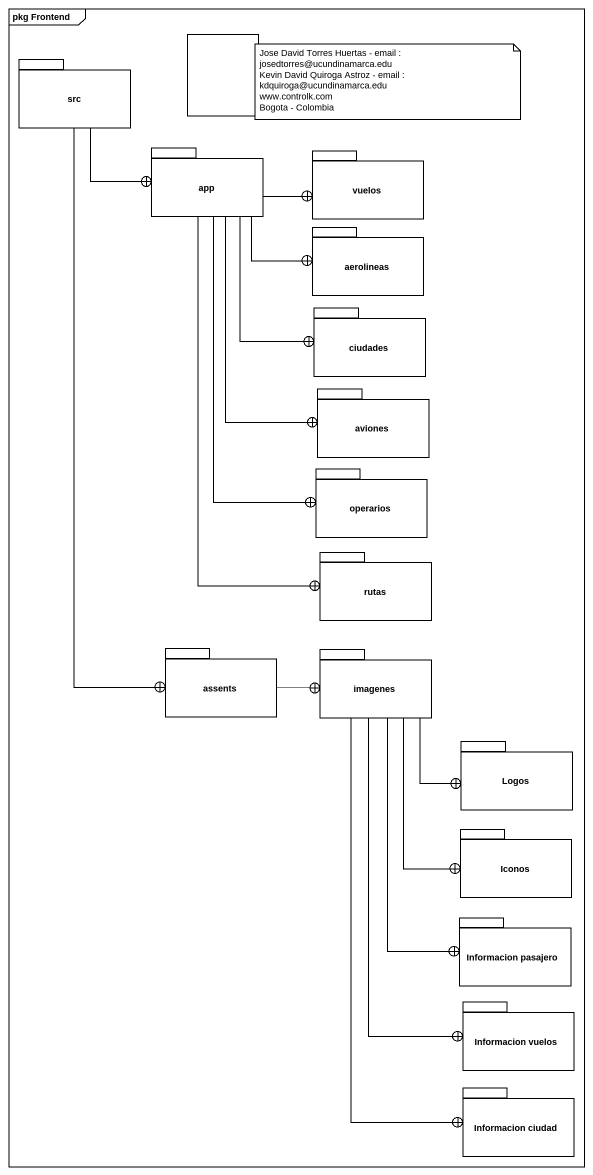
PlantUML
@startuml
mainframe pkg Frontend
rectangle " " as rectangle1
package src {
}
package app {
}
package vuelos {
}
package aerolineas {
}
package ciudades {
}
package aviones {
}
package operarios {
}
package rutas {
}
package assents {
}
package imagenes {
}
package Logos {
}
package Iconos {
}
package "Informacion pasajero" as Informacion_pasajero {
}
package "Informacion vuelos" as Informacion_vuelos {
}
package "Informacion ciudad" as Informacion_ciudad {
}
src --+ app
src --+ assents
app -right-+ vuelos
app -right-+ aerolineas
app --+ ciudades
app --+ aviones
app --+ operarios
app --+ rutas
assents -right-+ imagenes
imagenes --+ Logos
imagenes --+ Iconos
imagenes --+ Informacion_pasajero
imagenes --+ Informacion_vuelos
imagenes --+ Informacion_ciudad
note as N1
  Jose David Torres Huertas - email : josedtorres@ucundinamarca.edu
  Kevin David Quiroga Astroz - email : kdquiroga@ucundinamarca.edu
  www.controlk.com
  Bogota - Colombia
end note
@enduml
